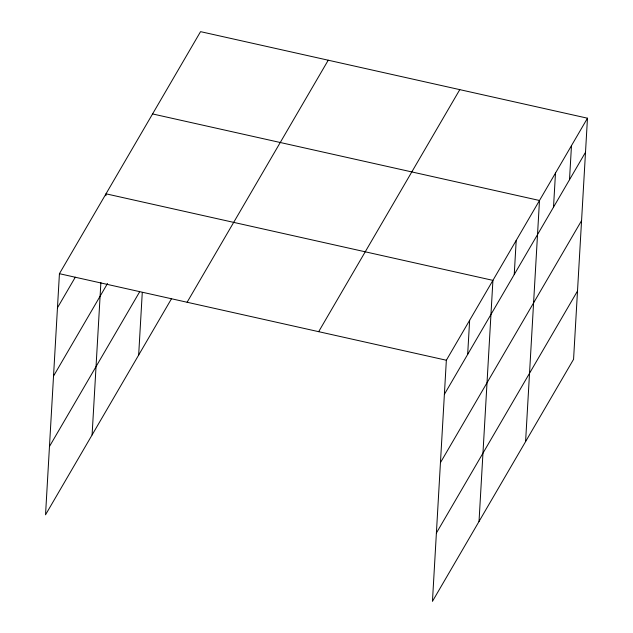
<?xml version="1.0" encoding="UTF-8"?>
<svg xmlns="http://www.w3.org/2000/svg" width="633" height="633" viewBox="0 0 633 633"><rect width="100%" height="100%" fill="white"/><g stroke="black" fill="none" stroke-linecap="round" stroke-linejoin="round"><path stroke-width="0.95" d="M587.471 118.197L446.352 360.232L432.45 601.35L573.569 359.307L587.471 118.197L200.55 31.65L59.431 273.693L45.529 514.803L171.622 298.531M92.094 434.934L100.884 282.563M105.885 195.763L105.996 193.817L492.925 280.364L479.023 521.473M138.667 355.058L142.267 292.596M467.668 354.393L469.639 320.298M514.241 274.516L516.204 240.421M525.588 441.605L539.49 200.487L152.569 113.94M553.519 207.149L555.489 173.054M569.51 179.717L571.48 145.622M57.461 307.788L75.295 277.199M53.52 376.105L107.523 283.481M49.469 446.487L139.632 291.837M187.115 302.25L328.234 60.206M318.668 331.676L459.787 89.633M444.39 394.327L585.509 152.292M440.449 462.644L581.569 220.608M436.39 533.033L577.51 290.99M59.431 273.693L446.352 360.232"/></g></svg>
